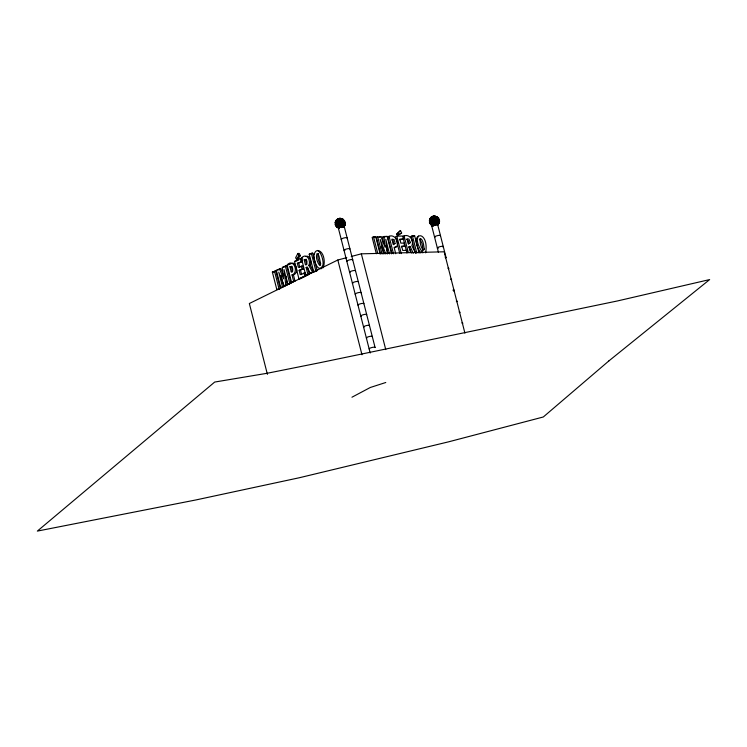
<?xml version="1.0" encoding="UTF-8"?>
<svg xmlns="http://www.w3.org/2000/svg" width="747" height="747" viewBox="0 0 747 747"><rect width="100%" height="100%" fill="white"/><g stroke="black" fill="none" stroke-linecap="round" stroke-linejoin="round"><path stroke-width="1.12" d="M305.775 256.51C310.294 254.559 311.648 262.384 310.238 265.362L313.945 272.141L312.545 272.179L308.838 265.39C311.116 260.731 306.784 252.159 301.349 258.014L305.794 275.447L308.604 274.737M297.866 253.485L295.607 257.771L296.382 258.91L297.782 258.882L300.378 255.726L299.267 253.448L297.866 253.485L298.977 255.763L300.378 255.726M393.37 244.717L393.454 242.261L392.016 239.852M394.995 243.522L393.324 244.288L392.007 239.124L393.846 239.554L394.78 241.617L394.995 243.522L393.669 244.166M408.488 244.092L408.207 240.581L406.62 239.376M422.625 250.703C423.101 247.052 422.204 241.533 419.282 239.087M395.957 246.743L395.088 247.659M425.678 252.85C429.516 229.002 407.414 231.131 422.867 252.916M296.382 258.91L298.977 255.763M396.75 234.063L400.495 230.506L401.634 232.999L397.553 235.408L396.75 234.063L400.495 230.506M322.872 267.996C325.776 263.103 324.049 251.048 317.662 250.45M318.427 253.578C316.709 257.061 319.053 261.964 320.659 265.241M397.553 235.408L401.634 232.999M351.958 397.217L370.316 387.478L385.779 382.501M346.776 257.65L337.821 260.003L249.349 303.515L267.407 374.34M272.366 272.067L275.876 271.012L280.321 288.445L278.211 289.472L276.81 289.509L272.366 272.067L273.766 272.029M283.664 275.708L280.788 268.621L276.297 270.162L280.741 287.604L282.142 287.567M280.993 275.503L283.86 286.736L282.459 286.764L278.734 272.16L284.252 285.896L285.784 285.149L284.028 269.602L287.754 284.196L291.134 283.206L286.68 265.764L282.282 267.258L283.496 278.78L279.387 268.659M302.227 260.479L301.713 258.481L300.313 258.509L294.477 261.347L298.921 278.79L300.322 278.752L306.158 275.914L304.757 275.951L298.921 278.79M309.211 254.204L312.722 253.14L317.167 270.582L315.057 271.609L313.656 271.637L309.211 254.204L312.722 253.14M274.466 271.693L275.876 271.012M277.697 270.125L280.788 268.621M283.673 267.221L286.68 265.764M288.501 264.886L291.265 263.542M295.868 261.31L298.791 259.891M289.929 266.716L291.675 266.408L292.591 268.285L292.824 270.311L291.246 271.88L289.929 266.716L291.984 266.371M304.188 259.807L306.027 259.377L306.952 261.142L306.858 263.831L305.43 264.699L304.188 259.807L306.429 259.368M297.353 263.327L302.479 261.478L297.353 263.327L298.38 267.361L302.684 265.923L303.441 268.92L299.145 270.367L300.238 274.644L305.364 272.804L305.897 274.877M299.145 270.367L303.441 268.92M306.149 267.529L307.549 267.491L309.305 274.392L307.913 274.429L306.149 267.529L307.204 267.015L310.248 273.29L311.648 273.262M291.545 282.357L293.655 281.339L292.012 274.887C299.033 272.888 293.842 257.668 287.1 264.924L291.545 282.357L292.945 282.329M292.012 274.887C295.261 275.279 297.465 271.787 296.559 268.836M380.167 254.12L375.722 236.687L373.491 236.734L372.165 237.378L376.339 253.728M374.396 237.322L375.722 236.687M391.577 253.84L387.133 236.407L383.958 236.482L385.097 247.304L380.914 236.556L376.32 237.275L380.484 253.625M379.588 237.201L380.914 236.556M383.314 243.615L382.632 237.126L383.958 236.482M276.81 289.509L280.321 288.445M280.741 287.604L282.459 286.764M305.794 275.447L307.913 274.429M310.248 273.29L312.545 272.179M313.656 271.637L317.167 270.582M387.133 236.407L382.632 237.126M391.895 253.345L387.73 236.995C394.052 232.522 400.252 242.243 396.414 247.014L394.089 247.285L395.733 253.737M399.496 239.731L403.772 239.012L403.007 236.015L396.834 236.164L395.508 236.808L399.682 253.158M392.52 240.198L393.846 239.554M402.773 236.631C408.777 232.578 414.417 240.347 411.858 245.651L415.677 253.252M415.239 252.775L411.074 236.425L412.4 235.781L414.632 235.725L419.076 253.168M414.632 235.725L411.074 236.425M403.772 239.012L399.832 239.115L400.859 243.148L403.922 243.074L404.687 246.08L401.326 246.771M413.25 253.308L410.131 246.445L408.805 247.089L411.476 252.972M351.258 256.473L361.343 253.831L444.185 251.795L464.923 333.143M418.516 235.968C413.212 239.348 417.956 248.891 420.832 253.046M387.73 236.995L389.673 236.948M404.687 246.08L401.625 246.155L402.717 250.432L406.657 250.338L407.19 252.411M410.131 246.445L409.02 246.473L410.523 252.383M301.349 258.014L302.75 257.976M305.43 264.699L306.83 264.671M308.838 265.39L310.238 265.362M291.246 271.88L292.647 271.852L291.33 266.688M287.754 284.196L289.154 284.168M285.784 285.149L287.184 285.121L286.185 276.231M284.252 285.896L285.653 285.858M320.752 268.668L321.462 268.687M292.805 262.991L294.85 264.046L296.242 267.249M398.076 233.419L398.879 234.763M385.797 253.98L380.176 239.432L383.902 254.027M381.259 246.305L384.07 253.588M437.677 224.623L446.052 257.482M431.757 226.089L438.461 252.383M412.4 235.781L416.845 253.224M404.099 235.987L408.273 252.337M403.053 237.714L406.947 252.981M396.834 236.164L401.279 253.607M389.056 236.351L393.501 253.793M389.495 253.896L385.769 239.292L387.422 253.943M385.872 245.548L387.88 253.41M377.646 236.64L382.09 254.073M373.491 236.734L377.665 253.084M361.343 253.831L385.751 349.596M344.339 226.911L375.059 347.411M338.428 228.386L370.195 353.014M337.821 260.003L361.978 354.769M311.322 253.177L315.766 270.619M305.579 259.779L306.578 263.691M300.313 258.509L301.078 261.515M303.964 272.832L304.757 275.951M301.284 265.96L302.049 268.957M298.753 263.289L299.78 267.323M300.546 270.33L301.639 274.607M293.412 274.849L295.056 281.302M285.289 265.801L289.733 283.244M274.476 271.04L278.92 288.482M433.4 225.996A5.173 3.642 84.5 0 1 430.879 219.039A5.173 3.642 84.5 0 1 435.846 216.565A5.173 3.642 84.5 0 1 437.499 223.951M433.708 225.958A5.173 3.642 84.5 0 1 431.308 218.6A5.173 3.642 84.5 0 1 436.715 217.032A5.173 3.642 84.5 0 1 437.238 224.94M436.005 225.202A5.173 3.063 46.2 0 1 430.421 218.544A5.173 3.063 46.2 0 1 436.743 218.768A5.173 3.063 46.2 0 1 436.986 225.239M434.679 225.118A5.173 3.063 46.2 0 1 430.216 218.488A5.173 3.063 46.2 0 1 436.164 218.703A5.173 3.063 46.2 0 1 437.546 225.22M430.235 221.224A4.94 1.074 -14.3 0 1 433.185 218.778A4.94 1.074 -14.3 0 1 438.76 218.768A4.94 1.074 -14.3 0 1 431.094 221.224M430.272 220.748A4.762 1.027 -14.3 0 1 433.111 218.395A4.762 1.027 -14.3 0 1 438.489 218.385A4.762 1.027 -14.3 0 1 431.103 220.748M435.641 224.8A4.127 0.896 -14.3 0 1 431.43 224.604A4.127 0.896 -14.3 0 1 437.994 222.653A4.127 0.896 -14.3 0 1 436.659 224.502M338.858 228.619A3.053 0.663 -14.3 0 1 341.304 226.985A3.053 0.663 -14.3 0 1 343.984 227.34M369.261 349.026A3.053 0.663 -14.3 0 1 372.015 347.486A3.053 0.663 -14.3 0 1 374.975 347.607M341.65 239.572A3.053 0.663 -14.3 0 1 343.704 238.041A3.053 0.663 -14.3 0 1 347.056 238.069M344.927 250.544A3.053 0.663 -14.3 0 1 346.122 249.115A3.053 0.663 -14.3 0 1 349.848 249.022M346.925 261.394A3.053 0.663 -14.3 0 1 349.68 259.853A3.053 0.663 -14.3 0 1 352.64 259.975M350.026 272.431A3.053 0.663 -14.3 0 1 352.089 270.909A3.053 0.663 -14.3 0 1 355.432 270.928M352.817 283.384A3.053 0.663 -14.3 0 1 354.881 281.862A3.053 0.663 -14.3 0 1 358.224 281.88M355.609 294.346A3.053 0.663 -14.3 0 1 357.673 292.815A3.053 0.663 -14.3 0 1 361.016 292.833M358.093 305.215A3.053 0.663 -14.3 0 1 360.848 303.674A3.053 0.663 -14.3 0 1 363.808 303.796M361.203 316.252A3.053 0.663 -14.3 0 1 363.257 314.73A3.053 0.663 -14.3 0 1 366.6 314.748M363.994 327.205A3.053 0.663 -14.3 0 1 366.049 325.683A3.053 0.663 -14.3 0 1 369.392 325.701M366.786 338.158A3.053 0.663 -14.3 0 1 368.841 336.636A3.053 0.663 -14.3 0 1 372.183 336.654M339.147 228.358A5.173 3.642 84.5 0 1 336.738 221A5.173 3.642 84.5 0 1 342.145 219.431A5.173 3.642 84.5 0 1 342.668 227.331M339.455 228.33A5.173 3.642 84.5 0 1 337.056 220.972A5.173 3.642 84.5 0 1 342.453 219.403A5.173 3.642 84.5 0 1 342.985 227.303M341.752 227.564A5.173 3.063 46.2 0 1 336.159 221.56A5.173 3.063 46.2 0 1 341.118 220.001A5.173 3.063 46.2 0 1 344.143 226.817M340.417 227.49A5.173 3.063 46.2 0 1 335.907 221.159A5.173 3.063 46.2 0 1 341.22 220.496A5.173 3.063 46.2 0 1 343.891 227.06M432.196 226.322A3.053 0.663 -14.3 0 1 434.633 224.698A3.053 0.663 -14.3 0 1 437.322 225.052M434.987 237.275A3.053 0.663 -14.3 0 1 437.042 235.753A3.053 0.663 -14.3 0 1 440.385 235.772M438.265 248.247A3.053 0.663 -14.3 0 1 437.985 247.406A3.053 0.663 -14.3 0 1 441.935 246.305A3.053 0.663 -14.3 0 1 442.906 246.958M445.128 257.229A3.053 0.663 -14.3 0 1 445.698 257.911M447.92 268.182A3.053 0.663 -14.3 0 1 448.489 268.864M450.712 279.145A3.053 0.663 -14.3 0 1 451.281 279.817M452.878 290.144A3.053 0.663 -14.3 0 1 453.616 291.031M456.296 301.05A3.053 0.663 -14.3 0 1 456.865 301.732M459.088 312.003A3.053 0.663 -14.3 0 1 459.657 312.685M461.879 322.956A3.053 0.663 -14.3 0 1 462.72 323.404M314.188 254.036C312.937 258.611 317.998 274.653 322.704 265.661C324.721 260.74 318.315 243.438 314.188 254.036M410.14 242.177L409.814 243.447L408.301 243.643L407.05 238.751L408.992 239.115L410.14 242.177M320.65 263.831L319.623 265.437C317.354 262.589 315.467 257.089 317.027 253.616L318.11 254.092L319.053 256.305L320.65 263.831M424.287 249.087L423.577 250.189C420.654 247.761 419.739 242.215 420.234 238.573L420.608 238.442C423.68 240.609 423.512 245.651 424.287 249.087M340.268 218.469L337.765 218.983L340.268 218.469M434.521 216.098L431.999 216.677L434.549 216.042M608.824 360.96L543.302 416.985L448.751 441.794L299.388 477.735L195.957 499.939L37.35 531.098L214.697 382.053L267.146 373.276L319.193 362.855L617.526 300.938L709.65 279.583L608.824 360.96M431.43 221.784A5.173 1.662 18.6 0 0 439.301 222.951A5.173 1.662 18.6 0 0 432.494 219.104A5.173 1.662 18.6 0 0 431.43 221.784M431.561 221.392A5.173 1.662 18.6 0 0 439.441 222.559A5.173 1.662 18.6 0 0 432.625 218.712A5.173 1.662 18.6 0 0 431.561 221.392M431.654 223.745A5.061 1.092 -14.3 0 0 439.591 221.121A5.061 1.092 -14.3 0 0 432.98 221.495A5.061 1.092 -14.3 0 0 431.654 223.745M431.831 224.119A4.94 1.074 -14.3 0 0 439.581 221.56A4.94 1.074 -14.3 0 0 433.12 221.924A4.94 1.074 -14.3 0 0 431.831 224.119M431.318 218.983A3.791 0.822 -14.3 0 0 437.266 217.013A3.791 0.822 -14.3 0 0 432.308 217.302A3.791 0.822 -14.3 0 0 431.318 218.983M431.215 219.506A4.127 0.896 -14.3 0 0 437.695 217.368A4.127 0.896 -14.3 0 0 432.298 217.666A4.127 0.896 -14.3 0 0 431.215 219.506M432.392 225.006A4.473 0.971 -14.3 0 0 439.395 222.69A4.473 0.971 -14.3 0 0 433.549 223.017A4.473 0.971 -14.3 0 0 432.392 225.006M431.374 222.951A5.173 1.12 -14.3 0 0 439.488 220.272A5.173 1.12 -14.3 0 0 432.728 220.654A5.173 1.12 -14.3 0 0 431.374 222.951M431.271 222.541A5.173 1.12 -14.3 0 0 439.385 219.851A5.173 1.12 -14.3 0 0 432.616 220.234A5.173 1.12 -14.3 0 0 431.271 222.541M337.177 224.147A5.173 1.662 18.6 0 0 345.049 225.323A5.173 1.662 18.6 0 0 338.242 221.476A5.173 1.662 18.6 0 0 337.177 224.147M337.308 223.755A5.173 1.662 18.6 0 0 345.179 224.931A5.173 1.662 18.6 0 0 338.372 221.084A5.173 1.662 18.6 0 0 337.308 223.755M337.401 226.117A5.061 1.092 -14.3 0 0 345.338 223.493A5.061 1.092 -14.3 0 0 338.718 223.867A5.061 1.092 -14.3 0 0 337.401 226.117M337.579 226.49A4.94 1.074 -14.3 0 0 345.329 223.923A4.94 1.074 -14.3 0 0 338.867 224.296A4.94 1.074 -14.3 0 0 337.579 226.49M336.841 223.586A4.94 1.074 -14.3 0 0 344.591 221.028A4.94 1.074 -14.3 0 0 338.13 221.392A4.94 1.074 -14.3 0 0 336.841 223.586M336.841 223.11A4.762 1.027 -14.3 0 0 344.311 220.645A4.762 1.027 -14.3 0 0 338.083 221A4.762 1.027 -14.3 0 0 336.841 223.11M337.065 221.355A3.791 0.822 -14.3 0 0 343.013 219.385A3.791 0.822 -14.3 0 0 338.055 219.665A3.791 0.822 -14.3 0 0 337.065 221.355M336.962 221.878A4.127 0.896 -14.3 0 0 343.443 219.73A4.127 0.896 -14.3 0 0 338.046 220.038A4.127 0.896 -14.3 0 0 336.962 221.878M338.447 227.686A4.127 0.896 -14.3 0 0 344.918 225.538A4.127 0.896 -14.3 0 0 339.521 225.846A4.127 0.896 -14.3 0 0 338.447 227.686M338.13 227.377A4.473 0.971 -14.3 0 0 345.142 225.062A4.473 0.971 -14.3 0 0 339.297 225.389A4.473 0.971 -14.3 0 0 338.13 227.377M337.121 225.323A5.173 1.12 -14.3 0 0 345.235 222.634A5.173 1.12 -14.3 0 0 338.466 223.017A5.173 1.12 -14.3 0 0 337.121 225.323M337.018 224.903A5.173 1.12 -14.3 0 0 345.133 222.223A5.173 1.12 -14.3 0 0 338.363 222.606A5.173 1.12 -14.3 0 0 337.018 224.903"/></g></svg>
